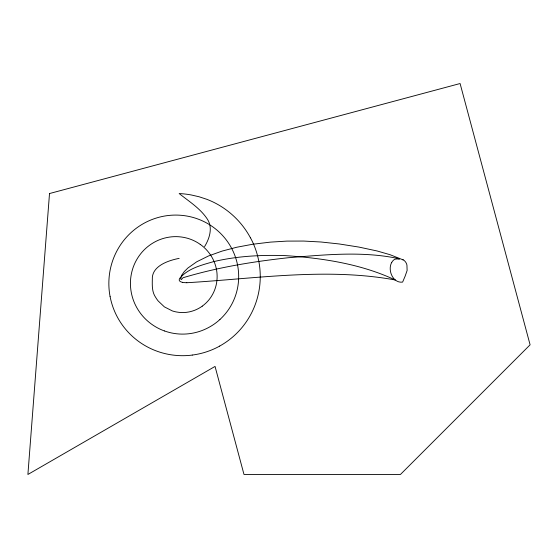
<?xml version="1.0" encoding="UTF-8"?>
<svg xmlns="http://www.w3.org/2000/svg" width="558" height="558" viewBox="0 0 558 558"><rect width="100%" height="100%" fill="white"/><g stroke="black" fill="none" stroke-linecap="round" stroke-linejoin="round"><path stroke-width="0.84" d="M391.688 262.476C387.412 270.044 392.832 283.213 402.367 282.132A1.228 1.228 0 0 0 402.681 281.943L404.864 276.803A7.77 7.77 0 0 1 405.101 276.273L407.124 270.47L406.935 265.106A8.314 8.314 0 0 0 403.455 259.937M204.563 246.636C209.466 238.698 213.023 227.838 207.45 219.287C200.413 208.455 189.057 201.473 179.167 193.542A92.921 92.691 -61.8 0 1 191.199 194.951L199.101 196.765L206.781 199.297A82.472 82.277 -69.4 0 1 217.69 204.402A84.244 84.056 -59.4 0 1 250.451 237.827M202.247 306.161L200.887 307.095A34.959 34.484 65.3 0 1 190.543 311.587L188.995 311.943A33.647 33.159 87.7 0 1 176.649 312.013A32.685 32.176 -71.6 0 1 172.255 310.883L164.38 306.872L158.179 300.978A34.603 33.996 -40.9 0 1 155.773 297.54C151.504 291.576 152.299 284.113 152.362 277.228C153.464 265.364 169.158 260.279 179.167 258.375M186.797 282.732C255.808 278.672 326.137 267.415 394.89 279.914A3.997 3.997 0 0 0 395.204 279.976C361.124 263.948 322.782 258.124 285.445 255.627C261.325 254.797 236.941 256.059 213.407 261.695C201.473 265.141 187.795 268.44 179.606 278.505A3.181 3.181 0 0 0 179.244 279.788L179.257 280.158A1.479 1.479 0 0 0 179.474 280.772L180.053 281.365A5.008 5.008 0 0 0 181.496 282.069L182.48 282.327M164.366 330.929L162.036 330.022A52.85 52.543 -60.9 0 1 147.452 320.871L145.659 319.211A51.566 51.252 -39.1 0 1 135.747 305.665L134.715 303.517A50.283 49.962 -17.3 0 1 130.621 287.67L130.46 285.361A48.999 48.665 4.5 0 1 132.469 269.542L133.153 267.394A47.716 47.374 26.3 0 1 140.658 253.813L142.06 252.118A46.44 46.084 48.1 0 1 153.729 242.549L155.598 241.523A45.156 44.793 70 0 1 169.576 237.08L171.634 236.822A43.88 43.503 -88.2 0 1 185.842 237.841L187.788 238.35A42.596 42.213 -66.3 0 1 200.224 244.376M402.374 259.582L403.204 259.916L390.021 254.692L377.075 250.967L358.885 247.075L339.222 243.965L321.045 242.005L303.691 241.056L286.958 241.105L270.421 242.116L252.641 244.264L236.704 247.25L222.084 251.093L208.525 255.955L196.723 261.793L187.872 268.035L184.293 271.579L181.748 275.171L180.653 278.637L181.224 279.656L181.943 278.944A1.82 1.82 0 0 1 182.11 278.679L182.745 278.03A2.727 2.727 0 0 1 183.247 277.675C217.404 267.408 252.858 261.597 288.277 257.74C324.498 254.825 361.647 251.002 397.561 258.389A22.257 22.257 0 0 1 399.172 258.884L399.542 259.058L398.565 259.045A32.085 32.085 0 0 0 396.689 258.975L394.694 259.268A3.906 3.906 0 0 1 394.387 259.498L394.29 259.561A8.335 8.335 0 0 0 391.716 262.49M200.231 244.369L201.801 245.534A41.32 40.922 -44.4 0 1 210.833 255.424L211.831 257.029A40.043 39.632 -22.5 0 1 216.406 269.165L216.727 270.965A38.767 38.349 -0.6 0 1 216.483 283.513L216.12 285.243A37.498 37.058 21.4 0 1 211.405 296.41L210.464 297.839A36.221 35.768 43.4 0 1 202.24 306.154M250.493 237.799L252.258 241.286A82.312 82.117 -20.9 0 1 260.07 271.049A81.175 80.973 1.4 0 1 256.429 301.118A79.85 79.648 22.9 0 1 242.186 327.302A78.559 78.357 44.7 0 1 219.664 346.072M219.678 346.093A77.269 77.06 66.3 0 1 192.273 355.062M192.273 355.083A75.979 75.762 88 0 1 163.975 353.347A74.688 74.472 -70.3 0 1 138.747 341.517A73.398 73.175 -48.6 0 1 119.998 321.568A72.108 71.877 -26.9 0 1 110.1 296.563M110.079 296.57A70.817 70.587 -5.2 0 1 110.128 270.156A69.527 69.29 16.5 0 1 119.726 246.078A68.236 67.992 38.2 0 1 137.191 227.587A66.946 66.702 59.9 0 1 159.804 217.055A65.656 65.405 81.6 0 1 184.231 215.639A64.365 64.114 -76.6 0 1 206.99 223.186A63.075 62.817 -54.9 0 1 224.986 238.287A61.792 61.526 -33.2 0 1 235.908 258.542A60.501 60.229 -11.5 0 1 238.517 280.918A59.211 58.939 10.3 0 1 232.812 302.206A57.927 57.641 32 0 1 219.929 319.49M219.95 319.504A56.707 56.421 53.8 0 1 204.423 329.555L201.996 330.552A55.423 55.13 75.6 0 1 184.279 334.082L181.72 334.109A54.14 53.833 -82.7 0 1 164.366 330.915M186.797 282.704A26.135 26.135 0 0 1 182.473 282.362M49.509 193.542L27.9 474.467L215.046 366.425L243.992 474.467L400.442 474.467L530.1 344.809L460.092 83.533L49.509 193.542"/></g></svg>
